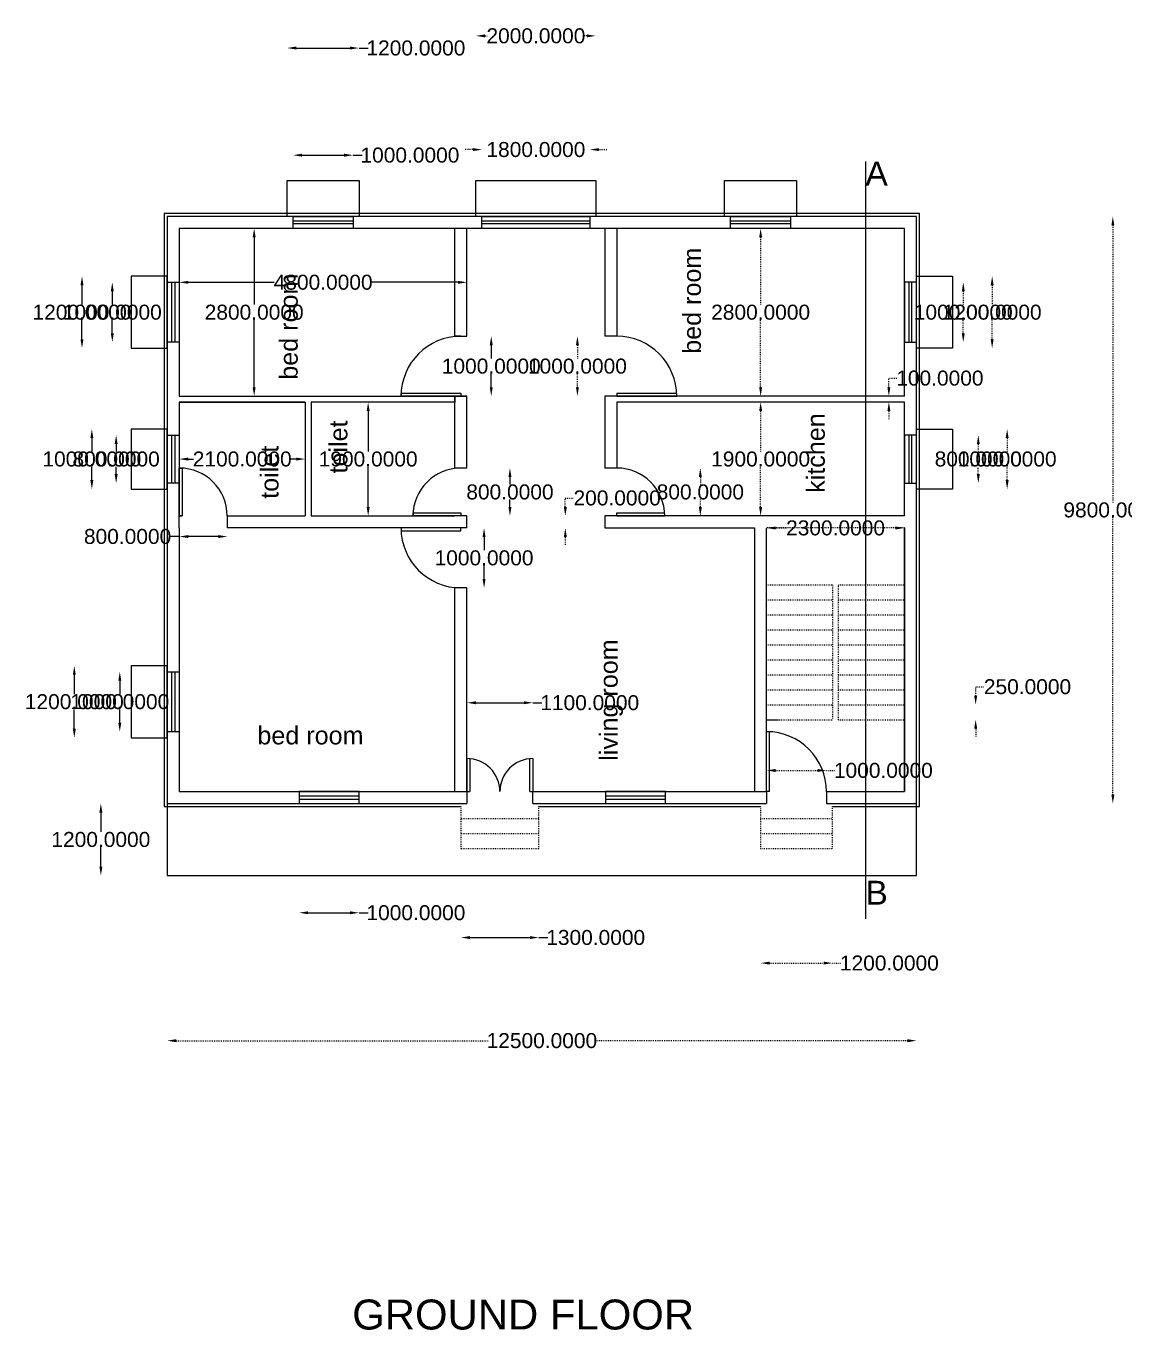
# Model space of a CAD drawing. Header units: inches. Extents: x -18378 to 21009, y -21280 to 15286.
# Drawn here: x -18378 to -43, y -21280 to 481 of the extents above; entities that cross this region are included whole.
import ezdxf

# ---------------------------------------------------------------- set-up
doc = ezdxf.new("R2010")
doc.units = ezdxf.units.IN
doc.header["$MEASUREMENT"] = 0
doc.linetypes.add('ACAD_ISO03W100', pattern=[30, 12, -18])
for name, color, linetype in [('door', 130, 'Continuous'), ('elevation', 50, 'Continuous'), ('steps', 100, 'ACAD_ISO03W100'), ('window', 210, 'Continuous'), ('window shade', 10, 'Continuous')]:
    doc.layers.add(name, color=color, linetype=linetype)
doc.styles.get("Standard").update_dxf_attribs({"font": 'arial.ttf'})
doc.dimstyles.get("Standard").update_dxf_attribs({"dimtxt": 250.0005, "dimasz": 150, "dimexe": 0.18, "dimexo": 0.0625, "dimgap": 0.09, "dimtad": 0, "dimtih": 1, "dimtoh": 1, "dimdec": 4, "dimzin": 0, "dimdsep": 46, "dimtxsty": 'Standard', "dimcen": 200, "dimse1": 1, "dimse2": 1, "dimadec": 0, "dimazin": 0, "dimtfac": 1, "dimtdec": 4, "dimtofl": 0, "dimtmove": 0, "dimatfit": 3, "dimfxl": 1, "dimtolj": 1, "dimtzin": 0, "dimarcsym": 0})

# ---------------------------------------------------------------- blocks, each defined once
blk = doc.blocks.new('*D1')
at = {"layer": 'steps', "color": 0, "lineweight": -2, "transparency": 16777216}
for p, q in [((-15871, -16453), (-10667, -16453)), ((-3671, -16453), (-8876, -16453))]:
    blk.add_line(p, q, dxfattribs=at)
at = {"layer": 'steps', "color": 0, "transparency": 16777216}
for points in [[(-15871, -16428), (-15871, -16478), (-16021, -16453)], [(-3671, -16428), (-3671, -16478), (-3521, -16453)]]:
    blk.add_solid(points, dxfattribs=at)
at = {"layer": 'steps', "color": 0, "transparency": 16777216, "insert": (-9771, -16453), "char_height": 250, "attachment_point": 5}
blk.add_mtext('\\A1;12500.0000', dxfattribs=at)
blk = doc.blocks.new('*D2')
at = {"layer": 'steps', "color": 0, "lineweight": -2, "transparency": 16777216}
for p, q in [((-244, -2846), (-244, -7468)), ((-244, -12346), (-244, -7723))]:
    blk.add_line(p, q, dxfattribs=at)
at = {"layer": 'steps', "color": 0, "transparency": 16777216}
for points in [[(-269, -2846), (-219, -2846), (-244, -2696)], [(-269, -12346), (-219, -12346), (-244, -12496)]]:
    blk.add_solid(points, dxfattribs=at)
at = {"layer": 'steps', "color": 0, "transparency": 16777216, "insert": (-244, -7596), "char_height": 250, "attachment_point": 5}
blk.add_mtext('\\A1;9800.0000', dxfattribs=at)
blk = doc.blocks.new('*D3')
at = {"layer": 'steps', "color": 0, "lineweight": -2, "transparency": 16777216}
for p, q in [((-2489, -6496), (-2489, -6618)), ((-2489, -6996), (-2489, -6873))]:
    blk.add_line(p, q, dxfattribs=at)
at = {"layer": 'steps', "color": 0, "transparency": 16777216}
for points in [[(-2514, -6496), (-2464, -6496), (-2489, -6346)], [(-2514, -6996), (-2464, -6996), (-2489, -7146)]]:
    blk.add_solid(points, dxfattribs=at)
at = {"layer": 'steps', "color": 0, "transparency": 16777216, "insert": (-2489, -6746), "char_height": 250, "attachment_point": 5}
blk.add_mtext('\\A1;800.0000', dxfattribs=at)
blk = doc.blocks.new('*D4')
at = {"layer": 'steps', "color": 0, "lineweight": -2, "transparency": 16777216}
for p, q in [((-2008, -6396), (-2008, -6618)), ((-2008, -7096), (-2008, -6873))]:
    blk.add_line(p, q, dxfattribs=at)
at = {"layer": 'steps', "color": 0, "transparency": 16777216}
for points in [[(-2033, -6396), (-1983, -6396), (-2008, -6246)], [(-2033, -7096), (-1983, -7096), (-2008, -7246)]]:
    blk.add_solid(points, dxfattribs=at)
at = {"layer": 'steps', "color": 0, "transparency": 16777216, "insert": (-2008, -6746), "char_height": 250, "attachment_point": 5}
blk.add_mtext('\\A1;1000.0000', dxfattribs=at)
blk = doc.blocks.new('*D5')
at = {"layer": 'steps', "color": 0, "lineweight": -2, "transparency": 16777216}
for p, q in [((-2740, -3946), (-2740, -4168)), ((-2740, -4646), (-2740, -4423))]:
    blk.add_line(p, q, dxfattribs=at)
at = {"layer": 'steps', "color": 0, "transparency": 16777216}
for points in [[(-2765, -3946), (-2715, -3946), (-2740, -3796)], [(-2765, -4646), (-2715, -4646), (-2740, -4796)]]:
    blk.add_solid(points, dxfattribs=at)
at = {"layer": 'steps', "color": 0, "transparency": 16777216, "insert": (-2740, -4296), "char_height": 250, "attachment_point": 5}
blk.add_mtext('\\A1;1000.0000', dxfattribs=at)
blk = doc.blocks.new('*D6')
at = {"layer": 'steps', "color": 0, "lineweight": -2, "transparency": 16777216}
for p, q in [((-2258, -3846), (-2258, -4168)), ((-2258, -4746), (-2258, -4423))]:
    blk.add_line(p, q, dxfattribs=at)
at = {"layer": 'steps', "color": 0, "transparency": 16777216}
for points in [[(-2283, -3846), (-2233, -3846), (-2258, -3696)], [(-2283, -4746), (-2233, -4746), (-2258, -4896)]]:
    blk.add_solid(points, dxfattribs=at)
at = {"layer": 'steps', "color": 0, "transparency": 16777216, "insert": (-2258, -4296), "char_height": 250, "attachment_point": 5}
blk.add_mtext('\\A1;1200.0000', dxfattribs=at)
blk = doc.blocks.new('*D7')
at = {"layer": 'steps', "color": 0, "lineweight": -2, "transparency": 16777216}
for p, q in [((-5871, -7896), (-5684, -7896)), ((-3871, -7896), (-4059, -7896))]:
    blk.add_line(p, q, dxfattribs=at)
at = {"layer": 'steps', "color": 0, "transparency": 16777216}
for points in [[(-5871, -7871), (-5871, -7921), (-6021, -7896)], [(-3871, -7871), (-3871, -7921), (-3721, -7896)]]:
    blk.add_solid(points, dxfattribs=at)
at = {"layer": 'steps', "color": 0, "transparency": 16777216, "insert": (-4871, -7896), "char_height": 250, "attachment_point": 5}
blk.add_mtext('\\A1;2300.0000', dxfattribs=at)
blk = doc.blocks.new('*D8')
at = {"layer": 'steps', "color": 0, "lineweight": -2, "transparency": 16777216}
for p, q in [((-2533, -10696), (-2533, -10546)), ((-2533, -10546), (-2383, -10546)), ((-2533, -11246), (-2533, -11396))]:
    blk.add_line(p, q, dxfattribs=at)
at = {"layer": 'steps', "color": 0, "transparency": 16777216}
for points in [[(-2558, -10696), (-2508, -10696), (-2533, -10846)], [(-2558, -11246), (-2508, -11246), (-2533, -11096)]]:
    blk.add_solid(points, dxfattribs=at)
at = {"layer": 'steps', "color": 0, "transparency": 16777216, "insert": (-1668, -10546), "char_height": 250, "attachment_point": 5}
blk.add_mtext('\\A1;250.0000', dxfattribs=at)
blk = doc.blocks.new('*D9')
at = {"layer": 'steps', "color": 0, "lineweight": -2, "transparency": 16777216}
for p, q in [((-5871, -11943), (-5171, -11943)), ((-5021, -11943), (-4871, -11943))]:
    blk.add_line(p, q, dxfattribs=at)
at = {"layer": 'steps', "color": 0, "transparency": 16777216}
for points in [[(-5871, -11918), (-5871, -11968), (-6021, -11943)], [(-5171, -11918), (-5171, -11968), (-5021, -11943)]]:
    blk.add_solid(points, dxfattribs=at)
at = {"layer": 'steps', "color": 0, "transparency": 16777216, "insert": (-4073, -11943), "char_height": 250, "attachment_point": 5}
blk.add_mtext('\\A1;1000.0000', dxfattribs=at)
blk = doc.blocks.new('*D10')
at = {"layer": 'steps', "color": 0, "lineweight": -2, "transparency": 16777216}
for p, q in [((-5971, -15158), (-5071, -15158)), ((-4921, -15158), (-4771, -15158))]:
    blk.add_line(p, q, dxfattribs=at)
at = {"layer": 'steps', "color": 0, "transparency": 16777216}
for points in [[(-5971, -15133), (-5971, -15183), (-6121, -15158)], [(-5071, -15133), (-5071, -15183), (-4921, -15158)]]:
    blk.add_solid(points, dxfattribs=at)
at = {"layer": 'steps', "color": 0, "transparency": 16777216, "insert": (-3973, -15158), "char_height": 250, "attachment_point": 5}
blk.add_mtext('\\A1;1200.0000', dxfattribs=at)
blk = doc.blocks.new('*D11')
at = {"layer": 'steps', "color": 0, "lineweight": -2, "transparency": 16777216}
for p, q in [((-3981, -5546), (-3981, -5396)), ((-3981, -5396), (-3831, -5396)), ((-3981, -5946), (-3981, -6096))]:
    blk.add_line(p, q, dxfattribs=at)
at = {"layer": 'steps', "color": 0, "transparency": 16777216}
for points in [[(-4006, -5546), (-3956, -5546), (-3981, -5696)], [(-4006, -5946), (-3956, -5946), (-3981, -5796)]]:
    blk.add_solid(points, dxfattribs=at)
at = {"layer": 'steps', "color": 0, "transparency": 16777216, "insert": (-3130, -5396), "char_height": 250, "attachment_point": 5}
blk.add_mtext('\\A1;100.0000', dxfattribs=at)
blk = doc.blocks.new('*D12')
at = {"layer": 'steps', "color": 0, "lineweight": -2, "transparency": 16777216}
for p, q in [((-6121, -3046), (-6121, -4168)), ((-6121, -5546), (-6121, -4423))]:
    blk.add_line(p, q, dxfattribs=at)
at = {"layer": 'steps', "color": 0, "transparency": 16777216}
for points in [[(-6146, -3046), (-6096, -3046), (-6121, -2896)], [(-6146, -5546), (-6096, -5546), (-6121, -5696)]]:
    blk.add_solid(points, dxfattribs=at)
at = {"layer": 'steps', "color": 0, "transparency": 16777216, "insert": (-6121, -4296), "char_height": 250, "attachment_point": 5}
blk.add_mtext('\\A1;2800.0000', dxfattribs=at)
blk = doc.blocks.new('*D13')
at = {"layer": 'steps', "color": 0, "lineweight": -2, "transparency": 16777216}
for p, q in [((-6121, -5946), (-6121, -6618)), ((-6121, -7546), (-6121, -6873))]:
    blk.add_line(p, q, dxfattribs=at)
at = {"layer": 'steps', "color": 0, "transparency": 16777216}
for points in [[(-6146, -5946), (-6096, -5946), (-6121, -5796)], [(-6146, -7546), (-6096, -7546), (-6121, -7696)]]:
    blk.add_solid(points, dxfattribs=at)
at = {"layer": 'steps', "color": 0, "transparency": 16777216, "insert": (-6121, -6746), "char_height": 250, "attachment_point": 5}
blk.add_mtext('\\A1;1900.0000', dxfattribs=at)
blk = doc.blocks.new('*D14')
at = {"layer": 'steps', "color": 0, "lineweight": -2, "transparency": 16777216}
for p, q in [((-9380, -7546), (-9380, -7396)), ((-9380, -7396), (-9230, -7396)), ((-9380, -8046), (-9380, -8196))]:
    blk.add_line(p, q, dxfattribs=at)
at = {"layer": 'steps', "color": 0, "transparency": 16777216}
for points in [[(-9405, -7546), (-9355, -7546), (-9380, -7696)], [(-9405, -8046), (-9355, -8046), (-9380, -7896)]]:
    blk.add_solid(points, dxfattribs=at)
at = {"layer": 'steps', "color": 0, "transparency": 16777216, "insert": (-8515, -7396), "char_height": 250, "attachment_point": 5}
blk.add_mtext('\\A1;200.0000', dxfattribs=at)
blk = doc.blocks.new('*D15')
at = {"layer": 'steps', "color": 0, "lineweight": -2, "transparency": 16777216}
for p, q in [((-7127, -7046), (-7127, -7168)), ((-7127, -7546), (-7127, -7423))]:
    blk.add_line(p, q, dxfattribs=at)
at = {"layer": 'steps', "color": 0, "transparency": 16777216}
for points in [[(-7152, -7046), (-7102, -7046), (-7127, -6896)], [(-7152, -7546), (-7102, -7546), (-7127, -7696)]]:
    blk.add_solid(points, dxfattribs=at)
at = {"layer": 'steps', "color": 0, "transparency": 16777216, "insert": (-7127, -7296), "char_height": 250, "attachment_point": 5}
blk.add_mtext('\\A1;800.0000', dxfattribs=at)
blk = doc.blocks.new('*D16')
at = {"layer": 'steps', "color": 0, "lineweight": -2, "transparency": 16777216}
for p, q in [((-9178, -4846), (-9178, -5068)), ((-9178, -5546), (-9178, -5323))]:
    blk.add_line(p, q, dxfattribs=at)
at = {"layer": 'steps', "color": 0, "transparency": 16777216}
for points in [[(-9203, -4846), (-9153, -4846), (-9178, -4696)], [(-9203, -5546), (-9153, -5546), (-9178, -5696)]]:
    blk.add_solid(points, dxfattribs=at)
at = {"layer": 'steps', "color": 0, "transparency": 16777216, "insert": (-9178, -5196), "char_height": 250, "attachment_point": 5}
blk.add_mtext('\\A1;1000.0000', dxfattribs=at)
blk = doc.blocks.new('*D17')
at = {"layer": 'steps', "color": 0, "lineweight": -2, "transparency": 16777216}
for p, q in [((-10921, -1581), (-11071, -1581)), ((-8821, -1581), (-8671, -1581))]:
    blk.add_line(p, q, dxfattribs=at)
at = {"layer": 'steps', "color": 0, "transparency": 16777216}
for points in [[(-10921, -1556), (-10921, -1606), (-10771, -1581)], [(-8821, -1556), (-8821, -1606), (-8971, -1581)]]:
    blk.add_solid(points, dxfattribs=at)
at = {"layer": 'steps', "color": 0, "transparency": 16777216, "insert": (-9871, -1581), "char_height": 250, "attachment_point": 5}
blk.add_mtext('\\A1;1800.0000', dxfattribs=at)
blk = doc.blocks.new('*D18')
at = {"layer": 'steps', "color": 0, "lineweight": -2, "transparency": 16777216}
for p, q in [((-10721, 317), (-10684, 317)), ((-9021, 317), (-9059, 317))]:
    blk.add_line(p, q, dxfattribs=at)
at = {"layer": 'steps', "color": 0, "transparency": 16777216}
for points in [[(-10721, 342), (-10721, 292), (-10871, 317)], [(-9021, 342), (-9021, 292), (-8871, 317)]]:
    blk.add_solid(points, dxfattribs=at)
at = {"layer": 'steps', "color": 0, "transparency": 16777216, "insert": (-9871, 317), "char_height": 250, "attachment_point": 5}
blk.add_mtext('\\A1;2000.0000', dxfattribs=at)
blk = doc.blocks.new('*D19')
at = {"layer": 'door', "color": 0, "lineweight": -2, "transparency": 16777216}
for p, q in [((-10616, -4846), (-10616, -5068)), ((-10616, -5546), (-10616, -5323))]:
    blk.add_line(p, q, dxfattribs=at)
at = {"layer": 'door', "color": 0, "transparency": 16777216}
for points in [[(-10641, -4846), (-10591, -4846), (-10616, -4696)], [(-10641, -5546), (-10591, -5546), (-10616, -5696)]]:
    blk.add_solid(points, dxfattribs=at)
at = {"layer": 'door', "color": 0, "transparency": 16777216, "insert": (-10616, -5196), "char_height": 250, "attachment_point": 5}
blk.add_mtext('\\A1;1000.0000', dxfattribs=at)
blk = doc.blocks.new('*D20')
at = {"layer": 'door', "color": 0, "lineweight": -2, "transparency": 16777216}
for p, q in [((-10304, -7046), (-10304, -7168)), ((-10304, -7546), (-10304, -7423))]:
    blk.add_line(p, q, dxfattribs=at)
at = {"layer": 'door', "color": 0, "transparency": 16777216}
for points in [[(-10329, -7046), (-10279, -7046), (-10304, -6896)], [(-10329, -7546), (-10279, -7546), (-10304, -7696)]]:
    blk.add_solid(points, dxfattribs=at)
at = {"layer": 'door', "color": 0, "transparency": 16777216, "insert": (-10304, -7296), "char_height": 250, "attachment_point": 5}
blk.add_mtext('\\A1;800.0000', dxfattribs=at)
blk = doc.blocks.new('*D21')
at = {"layer": 'door', "color": 0, "lineweight": -2, "transparency": 16777216}
for p, q in [((-10736, -8046), (-10736, -8268)), ((-10736, -8746), (-10736, -8523))]:
    blk.add_line(p, q, dxfattribs=at)
at = {"layer": 'door', "color": 0, "transparency": 16777216}
for points in [[(-10761, -8046), (-10711, -8046), (-10736, -7896)], [(-10761, -8746), (-10711, -8746), (-10736, -8896)]]:
    blk.add_solid(points, dxfattribs=at)
at = {"layer": 'door', "color": 0, "transparency": 16777216, "insert": (-10736, -8396), "char_height": 250, "attachment_point": 5}
blk.add_mtext('\\A1;1000.0000', dxfattribs=at)
blk = doc.blocks.new('*D22')
at = {"layer": 'door', "color": 0, "lineweight": -2, "transparency": 16777216}
for p, q in [((-14572, -3046), (-14572, -4168)), ((-14572, -5546), (-14572, -4423))]:
    blk.add_line(p, q, dxfattribs=at)
at = {"layer": 'door', "color": 0, "transparency": 16777216}
for points in [[(-14597, -3046), (-14547, -3046), (-14572, -2896)], [(-14597, -5546), (-14547, -5546), (-14572, -5696)]]:
    blk.add_solid(points, dxfattribs=at)
at = {"layer": 'door', "color": 0, "transparency": 16777216, "insert": (-14572, -4296), "char_height": 250, "attachment_point": 5}
blk.add_mtext('\\A1;2800.0000', dxfattribs=at)
blk = doc.blocks.new('*D23')
at = {"layer": 'door', "color": 0, "lineweight": -2, "transparency": 16777216}
for p, q in [((-15671, -3796), (-14236, -3796)), ((-11171, -3796), (-12606, -3796))]:
    blk.add_line(p, q, dxfattribs=at)
at = {"layer": 'door', "color": 0, "transparency": 16777216}
for points in [[(-15671, -3771), (-15671, -3821), (-15821, -3796)], [(-11171, -3771), (-11171, -3821), (-11021, -3796)]]:
    blk.add_solid(points, dxfattribs=at)
at = {"layer": 'door', "color": 0, "transparency": 16777216, "insert": (-13421, -3796), "char_height": 250, "attachment_point": 5}
blk.add_mtext('\\A1;4800.0000', dxfattribs=at)
blk = doc.blocks.new('*D24')
at = {"layer": 'door', "color": 0, "lineweight": -2, "transparency": 16777216}
for p, q in [((-13771, -1674), (-13071, -1674)), ((-12921, -1674), (-12771, -1674))]:
    blk.add_line(p, q, dxfattribs=at)
at = {"layer": 'door', "color": 0, "transparency": 16777216}
for points in [[(-13771, -1649), (-13771, -1699), (-13921, -1674)], [(-13071, -1649), (-13071, -1699), (-12921, -1674)]]:
    blk.add_solid(points, dxfattribs=at)
at = {"layer": 'door', "color": 0, "transparency": 16777216, "insert": (-11973, -1674), "char_height": 250, "attachment_point": 5}
blk.add_mtext('\\A1;1000.0000', dxfattribs=at)
blk = doc.blocks.new('*D25')
at = {"layer": 'door', "color": 0, "lineweight": -2, "transparency": 16777216}
for p, q in [((-13871, 114), (-12971, 114)), ((-12821, 114), (-12671, 114))]:
    blk.add_line(p, q, dxfattribs=at)
at = {"layer": 'door', "color": 0, "transparency": 16777216}
for points in [[(-13871, 139), (-13871, 89), (-14021, 114)], [(-12971, 139), (-12971, 89), (-12821, 114)]]:
    blk.add_solid(points, dxfattribs=at)
at = {"layer": 'door', "color": 0, "transparency": 16777216, "insert": (-11873, 114), "char_height": 250, "attachment_point": 5}
blk.add_mtext('\\A1;1200.0000', dxfattribs=at)
blk = doc.blocks.new('*D26')
at = {"layer": 'door', "color": 0, "lineweight": -2, "transparency": 16777216}
for p, q in [((-16939, -3946), (-16939, -4168)), ((-16939, -4646), (-16939, -4423))]:
    blk.add_line(p, q, dxfattribs=at)
at = {"layer": 'door', "color": 0, "transparency": 16777216}
for points in [[(-16964, -3946), (-16914, -3946), (-16939, -3796)], [(-16964, -4646), (-16914, -4646), (-16939, -4796)]]:
    blk.add_solid(points, dxfattribs=at)
at = {"layer": 'door', "color": 0, "transparency": 16777216, "insert": (-16939, -4296), "char_height": 250, "attachment_point": 5}
blk.add_mtext('\\A1;1000.0000', dxfattribs=at)
blk = doc.blocks.new('*D27')
at = {"layer": 'door', "color": 0, "lineweight": -2, "transparency": 16777216}
for p, q in [((-17445, -3846), (-17445, -4168)), ((-17445, -4746), (-17445, -4423))]:
    blk.add_line(p, q, dxfattribs=at)
at = {"layer": 'door', "color": 0, "transparency": 16777216}
for points in [[(-17470, -3846), (-17420, -3846), (-17445, -3696)], [(-17470, -4746), (-17420, -4746), (-17445, -4896)]]:
    blk.add_solid(points, dxfattribs=at)
at = {"layer": 'door', "color": 0, "transparency": 16777216, "insert": (-17445, -4296), "char_height": 250, "attachment_point": 5}
blk.add_mtext('\\A1;1200.0000', dxfattribs=at)
blk = doc.blocks.new('*D28')
at = {"layer": 'door', "color": 0, "lineweight": -2, "transparency": 16777216}
for p, q in [((-16875, -6496), (-16875, -6618)), ((-16875, -6996), (-16875, -6873))]:
    blk.add_line(p, q, dxfattribs=at)
at = {"layer": 'door', "color": 0, "transparency": 16777216}
for points in [[(-16900, -6496), (-16850, -6496), (-16875, -6346)], [(-16900, -6996), (-16850, -6996), (-16875, -7146)]]:
    blk.add_solid(points, dxfattribs=at)
at = {"layer": 'door', "color": 0, "transparency": 16777216, "insert": (-16875, -6746), "char_height": 250, "attachment_point": 5}
blk.add_mtext('\\A1;800.0000', dxfattribs=at)
blk = doc.blocks.new('*D29')
at = {"layer": 'door', "color": 0, "lineweight": -2, "transparency": 16777216}
for p, q in [((-17280, -6396), (-17280, -6618)), ((-17280, -7096), (-17280, -6873))]:
    blk.add_line(p, q, dxfattribs=at)
at = {"layer": 'door', "color": 0, "transparency": 16777216}
for points in [[(-17305, -6396), (-17255, -6396), (-17280, -6246)], [(-17305, -7096), (-17255, -7096), (-17280, -7246)]]:
    blk.add_solid(points, dxfattribs=at)
at = {"layer": 'door', "color": 0, "transparency": 16777216, "insert": (-17280, -6746), "char_height": 250, "attachment_point": 5}
blk.add_mtext('\\A1;1000.0000', dxfattribs=at)
blk = doc.blocks.new('*D30')
at = {"layer": 'elevation', "color": 0, "lineweight": -2, "transparency": 16777216}
for p, q in [((-15671, -6746), (-15584, -6746)), ((-13871, -6746), (-13959, -6746))]:
    blk.add_line(p, q, dxfattribs=at)
at = {"layer": 'elevation', "color": 0, "transparency": 16777216}
for points in [[(-15671, -6721), (-15671, -6771), (-15821, -6746)], [(-13871, -6721), (-13871, -6771), (-13721, -6746)]]:
    blk.add_solid(points, dxfattribs=at)
at = {"layer": 'elevation', "color": 0, "transparency": 16777216, "insert": (-14771, -6746), "char_height": 250, "attachment_point": 5}
blk.add_mtext('\\A1;2100.0000', dxfattribs=at)
blk = doc.blocks.new('*D31')
at = {"layer": 'door', "color": 0, "lineweight": -2, "transparency": 16777216}
for p, q in [((-15821, -8039), (-15971, -8039)), ((-15171, -8039), (-15671, -8039))]:
    blk.add_line(p, q, dxfattribs=at)
at = {"layer": 'door', "color": 0, "transparency": 16777216}
for points in [[(-15671, -8014), (-15671, -8064), (-15821, -8039)], [(-15171, -8014), (-15171, -8064), (-15021, -8039)]]:
    blk.add_solid(points, dxfattribs=at)
at = {"layer": 'door', "color": 0, "transparency": 16777216, "insert": (-16684, -8039), "char_height": 250, "attachment_point": 5}
blk.add_mtext('\\A1;800.0000', dxfattribs=at)
blk = doc.blocks.new('*D32')
at = {"layer": 'door', "color": 0, "lineweight": -2, "transparency": 16777216}
for p, q in [((-12670, -5946), (-12670, -6618)), ((-12670, -7546), (-12670, -6873))]:
    blk.add_line(p, q, dxfattribs=at)
at = {"layer": 'door', "color": 0, "transparency": 16777216}
for points in [[(-12695, -5946), (-12645, -5946), (-12670, -5796)], [(-12695, -7546), (-12645, -7546), (-12670, -7696)]]:
    blk.add_solid(points, dxfattribs=at)
at = {"layer": 'door', "color": 0, "transparency": 16777216, "insert": (-12670, -6746), "char_height": 250, "attachment_point": 5}
blk.add_mtext('\\A1;1900.0000', dxfattribs=at)
blk = doc.blocks.new('*D33')
at = {"layer": 'door', "color": 0, "lineweight": -2, "transparency": 16777216}
for p, q in [((-16814, -10446), (-16814, -10668)), ((-16814, -11146), (-16814, -10923))]:
    blk.add_line(p, q, dxfattribs=at)
at = {"layer": 'door', "color": 0, "transparency": 16777216}
for points in [[(-16839, -10446), (-16789, -10446), (-16814, -10296)], [(-16839, -11146), (-16789, -11146), (-16814, -11296)]]:
    blk.add_solid(points, dxfattribs=at)
at = {"layer": 'door', "color": 0, "transparency": 16777216, "insert": (-16814, -10796), "char_height": 250, "attachment_point": 5}
blk.add_mtext('\\A1;1000.0000', dxfattribs=at)
blk = doc.blocks.new('*D34')
at = {"layer": 'door', "color": 0, "lineweight": -2, "transparency": 16777216}
for p, q in [((-17573, -10346), (-17573, -10668)), ((-17573, -11246), (-17573, -10923))]:
    blk.add_line(p, q, dxfattribs=at)
at = {"layer": 'door', "color": 0, "transparency": 16777216}
for points in [[(-17598, -10346), (-17548, -10346), (-17573, -10196)], [(-17598, -11246), (-17548, -11246), (-17573, -11396)]]:
    blk.add_solid(points, dxfattribs=at)
at = {"layer": 'door', "color": 0, "transparency": 16777216, "insert": (-17573, -10796), "char_height": 250, "attachment_point": 5}
blk.add_mtext('\\A1;1200.0000', dxfattribs=at)
blk = doc.blocks.new('*D35')
at = {"layer": 'window shade', "color": 0, "lineweight": -2, "transparency": 16777216}
for p, q in [((-17130, -12646), (-17130, -12968)), ((-17130, -13546), (-17130, -13223))]:
    blk.add_line(p, q, dxfattribs=at)
at = {"layer": 'window shade', "color": 0, "transparency": 16777216}
for points in [[(-17155, -12646), (-17105, -12646), (-17130, -12496)], [(-17155, -13546), (-17105, -13546), (-17130, -13696)]]:
    blk.add_solid(points, dxfattribs=at)
at = {"layer": 'window shade', "color": 0, "transparency": 16777216, "insert": (-17130, -13096), "char_height": 250, "attachment_point": 5}
blk.add_mtext('\\A1;1200.0000', dxfattribs=at)
blk = doc.blocks.new('*D36')
at = {"layer": 'window shade', "color": 0, "lineweight": -2, "transparency": 16777216}
for p, q in [((-13671, -14318), (-12971, -14318)), ((-12821, -14318), (-12671, -14318))]:
    blk.add_line(p, q, dxfattribs=at)
at = {"layer": 'window shade', "color": 0, "transparency": 16777216}
for points in [[(-13671, -14293), (-13671, -14343), (-13821, -14318)], [(-12971, -14293), (-12971, -14343), (-12821, -14318)]]:
    blk.add_solid(points, dxfattribs=at)
at = {"layer": 'window shade', "color": 0, "transparency": 16777216, "insert": (-11873, -14318), "char_height": 250, "attachment_point": 5}
blk.add_mtext('\\A1;1000.0000', dxfattribs=at)
blk = doc.blocks.new('*D37')
at = {"layer": 'window shade', "color": 0, "lineweight": -2, "transparency": 16777216}
for p, q in [((-10971, -14732), (-9971, -14732)), ((-9821, -14732), (-9671, -14732))]:
    blk.add_line(p, q, dxfattribs=at)
at = {"layer": 'window shade', "color": 0, "transparency": 16777216}
for points in [[(-10971, -14707), (-10971, -14757), (-11121, -14732)], [(-9971, -14707), (-9971, -14757), (-9821, -14732)]]:
    blk.add_solid(points, dxfattribs=at)
at = {"layer": 'window shade', "color": 0, "transparency": 16777216, "insert": (-8873, -14732), "char_height": 250, "attachment_point": 5}
blk.add_mtext('\\A1;1300.0000', dxfattribs=at)
blk = doc.blocks.new('*D38')
at = {"layer": 'window shade', "color": 0, "lineweight": -2, "transparency": 16777216}
for p, q in [((-10871, -10813), (-10071, -10813)), ((-9921, -10813), (-9771, -10813))]:
    blk.add_line(p, q, dxfattribs=at)
at = {"layer": 'window shade', "color": 0, "transparency": 16777216}
for points in [[(-10871, -10788), (-10871, -10838), (-11021, -10813)], [(-10071, -10788), (-10071, -10838), (-9921, -10813)]]:
    blk.add_solid(points, dxfattribs=at)
at = {"layer": 'window shade', "color": 0, "transparency": 16777216, "insert": (-8973, -10813), "char_height": 250, "attachment_point": 5}
blk.add_mtext('\\A1;1100.0000', dxfattribs=at)

msp = doc.modelspace()

# ---------------------------------------------------------------- linework, layer by layer
at = {"layer": 'door'}
for p, q in [((-11121.45307, -4695.76002), (-11221.45307, -4695.76002)), ((-11221.45307, -4695.76002), (-11021.45307, -4695.76002)), ((-8521.45307, -4695.76002), (-8721.45307, -4695.76002)), ((-12121.45307, -5695.76002), (-12121.45307, -5645.76002)), ((-12121.45307, -5645.76002), (-11121.45307, -5645.76002)), ((-11121.45307, -5645.76002), (-11121.45307, -5695.76002)), ((-8521.45307, -5645.76002), (-7521.45307, -5645.76002)), ((-11121.45307, -5695.76002), (-12121.45307, -5695.76002)), ((-11221.45307, -5695.76002), (-11021.45307, -5695.76002)), ((-11021.45307, -5695.76002), (-11121.45307, -5695.76002)), ((-8521.45307, -5695.76002), (-7521.45307, -5695.76002)), ((-15821.45307, -7695.76002), (-15821.45307, -6895.76002)), ((-15821.45307, -6895.76002), (-15771.45307, -6895.76002)), ((-15771.45307, -6895.76002), (-15771.45307, -7695.76002)), ((-11021.45307, -6895.76002), (-11221.45307, -6895.76002)), ((-8521.45307, -6895.76002), (-8721.45307, -6895.76002)), ((-15771.45307, -7695.76002), (-15821.45307, -7695.76002)), ((-15021.45307, -7695.76002), (-15021.45307, -7895.76002)), ((-11921.45307, -7695.76002), (-11921.45307, -7645.76002)), ((-11921.45307, -7645.76002), (-11121.45307, -7645.76002)), ((-11121.45307, -7695.76002), (-11921.45307, -7695.76002)), ((-11121.45307, -7645.76002), (-11121.45307, -7695.76002)), ((-11021.45307, -7695.76002), (-11121.45307, -7695.76002)), ((-8521.45307, -7645.76002), (-7721.45307, -7645.76002)), ((-8521.45307, -7695.76002), (-8521.45307, -7645.76002)), ((-8521.45307, -7695.76002), (-7721.45307, -7695.76002)), ((-11121.45307, -7895.76002), (-12121.45307, -7895.76002)), ((-12121.45307, -7895.76002), (-12121.45307, -7945.76002)), ((-12121.45307, -7945.76002), (-11121.45307, -7945.76002)), ((-11021.45307, -7895.76002), (-11121.45307, -7895.76002)), ((-11121.45307, -7945.76002), (-11121.45307, -7895.76002)), ((-11021.45307, -8895.76002), (-11221.45307, -8895.76002)), ((-6021.45307, -11095.76002), (-5821.45307, -11095.76002)), ((-6021.45307, -12295.76002), (-6021.45307, -11295.76002)), ((-5971.45307, -12295.76002), (-5971.45307, -11295.76002)), ((-6021.45307, -12295.76002), (-6021.45307, -11495.76002)), ((-11021.45307, -11745.76002), (-11021.45307, -12295.76002)), ((-10971.45307, -11748.03746), (-10971.45307, -12295.76002)), ((-9971.45307, -12295.76002), (-9971.45307, -11748.03746)), ((-9921.45307, -11745.76002), (-9921.45307, -12295.76002)), ((-6021.45307, -12295.76002), (-6021.45307, -12495.76002)), ((-5971.45307, -12295.76002), (-6021.45307, -12295.76002)), ((-5021.45307, -12295.76002), (-5021.45307, -12495.76002))]:
    msp.add_line(p, q, dxfattribs=at)
for centre, radius, start, end in [((-11121.45307, -5695.76002), 1000, 90, 180), ((-8521.45307, -5695.76002), 1000, 0, 90), ((-15821.45307, -7695.76002), 800, 0, 90), ((-11121.45307, -7695.76002), 800, 90, 180), ((-8521.45307, -7695.76002), 800, 0, 90), ((-11121.45307, -7895.76002), 1000, 180, 270), ((-6021.45307, -12295.76002), 1000, 0, 90), ((-11021.45307, -12295.76002), 550, 0, 90), ((-9921.45307, -12295.76002), 550, 90, 180)]:
    msp.add_arc(centre, radius, start, end, dxfattribs=at)
at = {"layer": 'elevation', "color": 7, "true_color": 0xffffff}
msp.add_line((-4372.12308, -1780.64558), (-4372.12308, -14420.1593), dxfattribs=at)
at = {"layer": 'elevation'}
for p, q in [((-3471.45307, -2645.76002), (-16071.45307, -2645.76002)), ((-16071.45307, -2645.76002), (-16071.45307, -12545.76002)), ((-16021.45307, -2695.76002), (-16021.45307, -12495.76002)), ((-3521.45307, -2695.76002), (-16021.45307, -2695.76002)), ((-3521.45307, -12495.76002), (-3521.45307, -2695.76002)), ((-3471.45307, -12545.76002), (-3471.45307, -2645.76002)), ((-15821.45307, -2895.76002), (-15821.45307, -5695.76002)), ((-3721.45307, -2895.76002), (-15821.45307, -2895.76002)), ((-15821.45307, -2895.76002), (-15821.45307, -5695.76002)), ((-15821.45307, -2895.76002), (-15821.45307, -5695.76002)), ((-15821.45307, -2895.76002), (-15821.45307, -5695.76002)), ((-11221.45307, -4695.76002), (-11221.45307, -2895.76002)), ((-11221.45307, -4695.76002), (-11221.45307, -2895.76002)), ((-11021.45307, -4695.76002), (-11021.45307, -2895.76002)), ((-8721.45307, -2895.76002), (-8721.45307, -4695.76002)), ((-3721.45307, -2895.76002), (-8521.45307, -2895.76002)), ((-8521.45307, -2895.76002), (-8521.45307, -4695.76002)), ((-3721.45307, -5695.76002), (-3721.45307, -2895.76002)), ((-8521.45307, -5645.76002), (-8521.45307, -5695.76002)), ((-15821.45307, -5695.76002), (-11221.45307, -5695.76002)), ((-15821.45307, -5795.76002), (-15821.45307, -5814.76002)), ((-15821.45307, -5795.76002), (-15821.45307, -7695.76002)), ((-15821.45307, -5795.76002), (-13721.45307, -5795.76002)), ((-13721.45307, -5795.76002), (-15821.45307, -5795.76002)), ((-15821.45307, -5814.76002), (-15821.45307, -7714.76002)), ((-13721.45307, -5795.76002), (-13721.45307, -7695.76002)), ((-11221.45307, -5795.76002), (-13621.45307, -5795.76002)), ((-13621.45307, -5795.76002), (-13621.45307, -7695.76002)), ((-11221.45307, -5695.76002), (-11221.45307, -5795.76002)), ((-11221.45307, -6895.76002), (-11221.45307, -5695.76002)), ((-11221.45307, -6895.76002), (-11221.45307, -5795.76002)), ((-11021.45307, -6895.76002), (-11021.45307, -5695.76002)), ((-3721.45307, -5695.76002), (-8721.45307, -5695.76002)), ((-8721.45307, -5695.76002), (-8721.45307, -6895.76002)), ((-3721.45307, -5795.76002), (-8521.45307, -5795.76002)), ((-8521.45307, -5795.76002), (-8521.45307, -6895.76002)), ((-3721.45307, -7695.76002), (-3721.45307, -5795.76002)), ((-3721.45307, -7695.76002), (-3721.45307, -5795.76002)), ((-15821.45307, -7695.76002), (-15771.45307, -7695.76002)), ((-15821.45307, -7895.76002), (-15821.45307, -7695.76002)), ((-15021.45307, -7695.76002), (-13721.45307, -7695.76002)), ((-13621.45307, -7695.76002), (-11221.45307, -7695.76002)), ((-11021.45307, -7895.76002), (-11021.45307, -7695.76002)), ((-3721.45307, -7695.76002), (-8721.45307, -7695.76002)), ((-8721.45307, -7695.76002), (-8721.45307, -7895.76002)), ((-15821.45307, -7895.76002), (-15821.45307, -12295.76002)), ((-15821.45307, -7914.76002), (-15821.45307, -12295.76002)), ((-11221.45307, -7895.76002), (-15021.45307, -7895.76002)), ((-8721.45307, -7895.76002), (-6221.45307, -7895.76002)), ((-6221.45307, -7895.76002), (-6221.45307, -12295.76002)), ((-6021.45307, -11295.76002), (-6021.45307, -7895.76002)), ((-3721.45307, -12295.76002), (-3721.45307, -7895.76002)), ((-3721.45307, -7895.76002), (-3721.45307, -12295.76002)), ((-11221.45307, -12295.76002), (-11221.45307, -8895.76002)), ((-11221.45307, -12295.76002), (-11221.45307, -8895.76002)), ((-11021.45307, -12295.76002), (-11021.45307, -8895.76002)), ((-15821.45307, -12295.76002), (-10971.45307, -12295.76002)), ((-15821.45307, -12295.76002), (-11021.45307, -12295.76002)), ((-11021.45307, -12295.76002), (-11021.45307, -12495.76002)), ((-9971.45307, -12295.76002), (-6021.45307, -12295.76002)), ((-9921.45307, -12495.76002), (-9921.45307, -12295.76002)), ((-5021.45307, -12295.76002), (-3721.45307, -12295.76002)), ((-16071.45307, -12545.76002), (-11121.45307, -12545.76002)), ((-16021.45307, -12495.76002), (-11021.45307, -12495.76002)), ((-9921.45307, -12495.76002), (-6021.45307, -12495.76002)), ((-9821.45307, -12545.76002), (-6121.45307, -12545.76002)), ((-5021.45307, -12495.76002), (-3521.45307, -12495.76002)), ((-4921.45307, -12545.76002), (-3471.45307, -12545.76002))]:
    msp.add_line(p, q, dxfattribs=at)
at = {"layer": 'steps'}
for p, q in [((-3721.45307, -7895.76002), (-6021.45307, -7895.76002)), ((-3721.45307, -12295.76002), (-3721.45307, -7895.76002)), ((-6021.45307, -8845.76002), (-4921.45307, -8845.76002)), ((-6021.45307, -8845.76002), (-4921.45307, -8845.76002)), ((-4921.45307, -8845.76002), (-4921.45307, -11095.76002)), ((-4821.45307, -11095.76002), (-4821.45307, -8845.76002)), ((-4821.45307, -8845.76002), (-3721.45307, -8845.76002)), ((-6021.45307, -9095.76002), (-4921.45307, -9095.76002)), ((-4821.45307, -9095.76002), (-3721.45307, -9095.76002)), ((-6021.45307, -9345.76002), (-4921.45307, -9345.76002)), ((-4821.45307, -9345.76002), (-3721.45307, -9345.76002)), ((-6021.45307, -9595.76002), (-4921.45307, -9595.76002)), ((-4821.45307, -9595.76002), (-3721.45307, -9595.76002)), ((-6021.45307, -9845.76002), (-4921.45307, -9845.76002)), ((-4821.45307, -9845.76002), (-3721.45307, -9845.76002)), ((-6021.45307, -10095.76002), (-4921.45307, -10095.76002)), ((-4821.45307, -10095.76002), (-3721.45307, -10095.76002)), ((-6021.45307, -10345.76002), (-4921.45307, -10345.76002)), ((-4821.45307, -10345.76002), (-3721.45307, -10345.76002)), ((-6021.45307, -10595.76002), (-4921.45307, -10595.76002)), ((-4821.45307, -10595.76002), (-3721.45307, -10595.76002)), ((-6021.45307, -10845.76002), (-4921.45307, -10845.76002)), ((-4821.45307, -10845.76002), (-3721.45307, -10845.76002)), ((-6021.45307, -11095.76002), (-4921.45307, -11095.76002)), ((-4821.45307, -11095.76002), (-3721.45307, -11095.76002)), ((-11121.45307, -12545.76002), (-11121.45307, -13245.76002)), ((-9821.45307, -13245.76002), (-9821.45307, -12545.76002)), ((-6121.45307, -12545.76002), (-6121.45307, -13245.76002)), ((-4921.45307, -13245.76002), (-4921.45307, -12545.76002)), ((-11121.45307, -12745.76002), (-9821.45307, -12745.76002)), ((-6121.45307, -12745.76002), (-4921.45307, -12745.76002)), ((-11121.45307, -12995.76002), (-9821.45307, -12995.76002)), ((-6121.45307, -12995.76002), (-4921.45307, -12995.76002)), ((-11121.45307, -13245.76002), (-9821.45307, -13245.76002)), ((-6121.45307, -13245.76002), (-4921.45307, -13245.76002))]:
    msp.add_line(p, q, dxfattribs=at)
at = {"layer": 'window'}
for p, q in [((-13921.45307, -2895.76002), (-13921.45307, -2695.76002)), ((-13921.45307, -2695.76002), (-12921.45307, -2695.76002)), ((-13921.45307, -2770.76002), (-12921.45307, -2770.76002)), ((-12921.45307, -2820.76002), (-13921.45307, -2820.76002)), ((-12921.45307, -2695.76002), (-12921.45307, -2895.76002)), ((-10771.45307, -2895.76002), (-10771.45307, -2695.76002)), ((-10771.45307, -2695.76002), (-8971.45307, -2695.76002)), ((-10771.45307, -2770.76002), (-8971.45307, -2770.76002)), ((-8971.45307, -2820.76002), (-10771.45307, -2820.76002)), ((-8971.45307, -2695.76002), (-8971.45307, -2895.76002)), ((-6621.45307, -2895.76002), (-6621.45307, -2695.76002)), ((-6621.45307, -2695.76002), (-5621.45307, -2695.76002)), ((-6621.45307, -2770.76002), (-5621.45307, -2770.76002)), ((-5621.45307, -2820.76002), (-6621.45307, -2820.76002)), ((-5621.45307, -2695.76002), (-5621.45307, -2895.76002)), ((-12921.45307, -2895.76002), (-13921.45307, -2895.76002)), ((-8971.45307, -2895.76002), (-10771.45307, -2895.76002)), ((-5621.45307, -2895.76002), (-6621.45307, -2895.76002)), ((-16021.45307, -4795.76002), (-16021.45307, -3795.76002)), ((-16021.45307, -3795.76002), (-15821.45307, -3795.76002)), ((-15946.45307, -4795.76002), (-15946.45307, -3795.76002)), ((-15896.45307, -3795.76002), (-15896.45307, -4795.76002)), ((-15821.45307, -3795.76002), (-15821.45307, -4795.76002)), ((-3521.45307, -3795.76002), (-3721.45307, -3795.76002)), ((-3721.45307, -3795.76002), (-3721.45307, -4795.76002)), ((-3646.45307, -3795.76002), (-3646.45307, -4795.76002)), ((-3596.45307, -4795.76002), (-3596.45307, -3795.76002)), ((-3521.45307, -4795.76002), (-3521.45307, -3795.76002)), ((-15821.45307, -4795.76002), (-16021.45307, -4795.76002)), ((-3721.45307, -4795.76002), (-3521.45307, -4795.76002)), ((-16021.45307, -7145.76002), (-16021.45307, -6345.76002)), ((-16021.45307, -6345.76002), (-15821.45307, -6345.76002)), ((-15946.45307, -7145.76002), (-15946.45307, -6345.76002)), ((-15896.45307, -6345.76002), (-15896.45307, -7145.76002)), ((-15821.45307, -6345.76002), (-15821.45307, -7145.76002)), ((-3521.45307, -6345.76002), (-3721.45307, -6345.76002)), ((-3721.45307, -6345.76002), (-3721.45307, -7145.76002)), ((-3646.45307, -6345.76002), (-3646.45307, -7145.76002)), ((-3596.45307, -7145.76002), (-3596.45307, -6345.76002)), ((-3521.45307, -7145.76002), (-3521.45307, -6345.76002)), ((-15821.45307, -7145.76002), (-16021.45307, -7145.76002)), ((-3721.45307, -7145.76002), (-3521.45307, -7145.76002)), ((-16021.45307, -11295.76002), (-16021.45307, -10295.76002)), ((-16021.45307, -10295.76002), (-15821.45307, -10295.76002)), ((-15946.45307, -11295.76002), (-15946.45307, -10295.76002)), ((-15896.45307, -10295.76002), (-15896.45307, -11295.76002)), ((-15821.45307, -10295.76002), (-15821.45307, -11295.76002)), ((-15821.45307, -11295.76002), (-16021.45307, -11295.76002)), ((-13821.45307, -12295.76002), (-13821.45307, -12495.76002)), ((-12821.45307, -12295.76002), (-13821.45307, -12295.76002)), ((-12821.45307, -12370.76002), (-13821.45307, -12370.76002)), ((-12821.45307, -12495.76002), (-12821.45307, -12295.76002)), ((-8708.13449, -12295.76002), (-8708.13449, -12495.76002)), ((-7708.13449, -12295.76002), (-8708.13449, -12295.76002)), ((-7708.13449, -12370.76002), (-8708.13449, -12370.76002)), ((-7708.13449, -12495.76002), (-7708.13449, -12295.76002)), ((-13821.45307, -12420.76002), (-12821.45307, -12420.76002)), ((-13821.45307, -12495.76002), (-12821.45307, -12495.76002)), ((-8708.13449, -12420.76002), (-7708.13449, -12420.76002)), ((-8708.13449, -12495.76002), (-7708.13449, -12495.76002))]:
    msp.add_line(p, q, dxfattribs=at)
at = {"layer": 'window shade'}
for p, q in [((-14021.45307, -2695.76002), (-14021.45307, -2095.76002)), ((-14021.45307, -2095.76002), (-12821.45307, -2095.76002)), ((-12821.45307, -2095.76002), (-12821.45307, -2695.76002)), ((-10871.45307, -2695.76002), (-10871.45307, -2095.76002)), ((-10871.45307, -2095.76002), (-8871.45307, -2095.76002)), ((-8871.45307, -2095.76002), (-8871.45307, -2695.76002)), ((-6721.45307, -2695.76002), (-6721.45307, -2095.76002)), ((-6721.45307, -2095.76002), (-5521.45307, -2095.76002)), ((-5521.45307, -2095.76002), (-5521.45307, -2695.76002)), ((-13921.45307, -2695.76002), (-14021.45307, -2695.76002)), ((-12821.45307, -2695.76002), (-12921.45307, -2695.76002)), ((-10771.45307, -2695.76002), (-10871.45307, -2695.76002)), ((-8871.45307, -2695.76002), (-8971.45307, -2695.76002)), ((-6621.45307, -2695.76002), (-6721.45307, -2695.76002)), ((-5521.45307, -2695.76002), (-5621.45307, -2695.76002)), ((-16021.45307, -3695.76002), (-16621.45307, -3695.76002)), ((-16621.45307, -3695.76002), (-16621.45307, -4895.76002)), ((-16021.45307, -3795.76002), (-16021.45307, -3695.76002)), ((-3521.45307, -3795.76002), (-3521.45307, -3695.76002)), ((-3521.45307, -3695.76002), (-2921.45307, -3695.76002)), ((-2921.45307, -3695.76002), (-2921.45307, -4895.76002)), ((-16621.45307, -4895.76002), (-16021.45307, -4895.76002)), ((-16021.45307, -4895.76002), (-16021.45307, -4795.76002)), ((-3521.45307, -4895.76002), (-3521.45307, -4795.76002)), ((-2921.45307, -4895.76002), (-3521.45307, -4895.76002)), ((-16021.45307, -6245.76002), (-16621.45307, -6245.76002)), ((-16621.45307, -6245.76002), (-16621.45307, -7245.76002)), ((-16021.45307, -6345.76002), (-16021.45307, -6245.76002)), ((-3521.45307, -6345.76002), (-3521.45307, -6245.76002)), ((-3521.45307, -6245.76002), (-2921.45307, -6245.76002)), ((-2921.45307, -6245.76002), (-2921.45307, -7245.76002)), ((-16021.45307, -7245.76002), (-16021.45307, -7145.76002)), ((-3521.45307, -7245.76002), (-3521.45307, -7145.76002)), ((-16621.45307, -7245.76002), (-16021.45307, -7245.76002)), ((-2921.45307, -7245.76002), (-3521.45307, -7245.76002)), ((-16021.45307, -10195.76002), (-16621.45307, -10195.76002)), ((-16621.45307, -10195.76002), (-16621.45307, -11395.76002)), ((-16021.45307, -10295.76002), (-16021.45307, -10195.76002)), ((-16021.45307, -11395.76002), (-16021.45307, -11295.76002)), ((-16621.45307, -11395.76002), (-16021.45307, -11395.76002)), ((-16021.45307, -12495.76002), (-16021.45307, -13695.76002)), ((-3521.45307, -13695.76002), (-3521.45307, -12495.76002)), ((-16021.45307, -13695.76002), (-3521.45307, -13695.76002))]:
    msp.add_line(p, q, dxfattribs=at)

# ---------------------------------------------------------------- texts
at = {"layer": 'elevation', "color": 11}
msp.add_text('bed room', height=300, dxfattribs=at).set_placement((-14517.9045, -11507.78905))
at = {"layer": 'elevation', "color": 7, "true_color": 0xffffff, "insert": (-4372.12308, -1780.64558), "char_height": 400, "attachment_point": 1}
msp.add_mtext_dynamic_manual_height_columns('A\\P\\P\\P\\P\\P\\P\\P\\P\\P\\P\\P\\P\\P\\P\\P\\P\\P\\PB', width=4049.6769434, gutter_width=1500, heights=[0], dxfattribs=at)
at = {"layer": 'elevation', "color": 240, "true_color": 0xed1f24, "char_height": 300, "attachment_point": 1, "rotation": 90}
for s, width, heights, insert in [('{\\C11;bed room}', 1827.595712, [0], (-7417.38767, -4988.65324)), ('{\\C11;bed room}', 1962.529332, [0], (-14145.73541, -5421.46395)), ('{\\C11;toilet}', 286.9245977, [0], (-13316.54174, -6986.51901)), ('{\\C11;\\c7500274;toilet}', 1613.0754023, [513.86675], (-14466.54174, -7408.83542)), ('{\\C11;living room}', 2136.4243726, [0], (-8806.81893, -11781.28127))]:
    msp.add_mtext_dynamic_manual_height_columns(s, width=width, gutter_width=1500, heights=heights, dxfattribs=dict(at, insert=insert))
at = {"layer": 'elevation', "color": 11, "insert": (-5350.87603, -7309.69551), "char_height": 300, "attachment_point": 1, "rotation": 90}
msp.add_mtext('kitchen', dxfattribs=at)
at = {"layer": 'elevation', "color": 0, "insert": (-12935.81525, -20773.11674), "char_height": 500, "attachment_point": 1}
msp.add_mtext_dynamic_manual_height_columns('GROUND FLOOR', width=8261.430246, gutter_width=1500, heights=[0], dxfattribs=at)

# ---------------------------------------------------------------- dimensions: what is measured, and where the dimension line sits
at = {"layer": 'door', "color": 0}
for base, p1, p2, angle, picture, middle in [((-12821.45307, 113.64108), (-14021.45307, -2095.76002), (-12821.45307, -2095.76002), 180, '*D25', (-11873.27143, 113.64108)), ((-12921.45307, -1674.17301), (-13921.45307, -2695.76002), (-12921.45307, -2695.76002), 180, '*D24', (-11973.27143, -1674.17301)), ((-14572.36775, -2895.76002), (-15821.45307, -5695.76002), (-15821.45307, -2895.76002), 90, '*D22', (-14572.36775, -4295.76002)), ((-11021.45307, -3795.76002), (-15821.45307, -2895.76002), (-11021.45307, -2895.76002), 180, '*D23', (-13421.45307, -3795.76002)), ((-17445.35378, -3695.76002), (-16621.45307, -4895.76002), (-16621.45307, -3695.76002), 90, '*D27', (-17445.35378, -4295.76002)), ((-16938.68214, -3795.76002), (-15821.45307, -4795.76002), (-15821.45307, -3795.76002), 90, '*D26', (-16938.68214, -4295.76002)), ((-10615.90814, -4695.76002), (-11021.45307, -5695.76002), (-11021.45307, -4695.76002), 90, '*D19', (-10615.90814, -5195.76002)), ((-12670.13634, -5795.76002), (-13621.45307, -7695.76002), (-13621.45307, -5795.76002), 90, '*D32', (-12670.13634, -6745.76002)), ((-17280.29904, -6245.76002), (-16621.45307, -7245.76002), (-16621.45307, -6245.76002), 90, '*D29', (-17280.29904, -6745.76002)), ((-16875.16462, -6345.76002), (-15821.45307, -7145.76002), (-15821.45307, -6345.76002), 90, '*D28', (-16875.16462, -6745.76002)), ((-10304.18709, -6895.76002), (-11021.45307, -7695.76002), (-11021.45307, -6895.76002), 90, '*D20', (-10304.18709, -7295.76002)), ((-15821.45307, -8038.58981), (-15021.45307, -7695.76002), (-15821.45307, -7695.76002), 180, '*D31', (-16684.45377, -8038.58981)), ((-10735.80087, -7895.76002), (-11221.45307, -8895.76002), (-11221.45307, -7895.76002), 90, '*D21', (-10735.80087, -8395.76002)), ((-17573.00851, -10195.76002), (-16621.45307, -11395.76002), (-16621.45307, -10195.76002), 90, '*D34', (-17573.00851, -10795.76002)), ((-16813.61571, -10295.76002), (-15821.45307, -11295.76002), (-15821.45307, -10295.76002), 90, '*D33', (-16813.61571, -10795.76002))]:
    dim = msp.add_linear_dim(base=base, p1=p1, p2=p2, angle=angle, dimstyle='Standard', dxfattribs=at)
    dim.commit()
    dim.dimension.update_dxf_attribs({"geometry": picture, "text_midpoint": middle})
at = {"layer": 'elevation', "color": 0}
dim = msp.add_linear_dim(base=(-13721.45307, -6745.76002), p1=(-15821.45307, -5814.76002), p2=(-13721.45307, -5814.76002), angle=180, dimstyle='Standard', dxfattribs=at)
dim.commit()
dim.dimension.update_dxf_attribs({"geometry": '*D30', "text_midpoint": (-14771.45307, -6745.76002)})
at = {"layer": 'steps', "color": 0}
for base, p1, p2, angle, picture, middle in [((-8871.45307, 316.70517), (-10871.45307, -2095.76002), (-8871.45307, -2095.76002), 180, '*D18', (-9871.45307, 316.70517)), ((-8971.45307, -1581.4544), (-10771.45307, -2695.76002), (-8971.45307, -2695.76002), 180, '*D17', (-9871.45307, -1581.4544)), ((-243.53855, -2695.76002), (-3521.45307, -12495.76002), (-3521.45307, -2695.76002), 90, '*D2', (-243.53855, -7595.76002)), ((-6121.45307, -2895.76002), (-5711.91827, -5695.76002), (-5711.91827, -2895.76002), 90, '*D12', (-6121.45307, -4295.76002)), ((-2257.85923, -3695.76002), (-2921.45307, -4895.76002), (-2921.45307, -3695.76002), 90, '*D6', (-2257.85923, -4295.76002)), ((-2739.59693, -3795.76002), (-3521.45307, -4795.76002), (-3521.45307, -3795.76002), 90, '*D5', (-2739.59693, -4295.76002)), ((-9178.49006, -4695.76002), (-8521.45307, -5695.76002), (-8521.45307, -4695.76002), 90, '*D16', (-9178.49006, -5195.76002)), ((-3980.70115, -5695.76002), (-3721.45307, -5795.76002), (-3721.45307, -5695.76002), 90, '*D11', (-3129.63771, -5395.76002)), ((-6121.45307, -5795.76002), (-6663.15484, -7695.76002), (-6663.15484, -5795.76002), 90, '*D13', (-6121.45307, -6745.76002)), ((-2007.72621, -6245.76002), (-2921.45307, -7245.76002), (-2921.45307, -6245.76002), 90, '*D4', (-2007.72621, -6745.76002)), ((-2489.46391, -6345.76002), (-3521.45307, -7145.76002), (-3521.45307, -6345.76002), 90, '*D3', (-2489.46391, -6745.76002)), ((-7126.97438, -6895.76002), (-8721.45307, -7695.76002), (-8721.45307, -6895.76002), 90, '*D15', (-7126.97438, -7295.76002)), ((-9379.65365, -7695.76002), (-8721.45307, -7895.76002), (-8721.45307, -7695.76002), 90, '*D14', (-8514.69183, -7395.76002)), ((-3721.45307, -7895.76002), (-6021.45307, -7895.76002), (-3721.45307, -7895.76002), 180, '*D7', (-4871.45307, -7895.76002)), ((-2533.06364, -10845.76002), (-3721.45307, -11095.76002), (-3721.45307, -10845.76002), 90, '*D8', (-1668.10181, -10545.76002)), ((-5021.45307, -11943.09406), (-6021.45307, -12495.76002), (-5021.45307, -12495.76002), 180, '*D9', (-4073.27143, -11943.09406)), ((-3521.45307, -16453.103), (-16021.45307, -12495.76002), (-3521.45307, -12495.76002), 180, '*D1', (-9771.45307, -16453.103)), ((-4921.45307, -15157.85499), (-6121.45307, -13245.76002), (-4921.45307, -13245.76002), 180, '*D10', (-3973.27143, -15157.85499))]:
    dim = msp.add_linear_dim(base=base, p1=p1, p2=p2, angle=angle, dimstyle='Standard', dxfattribs=at)
    dim.commit()
    dim.dimension.update_dxf_attribs({"geometry": picture, "text_midpoint": middle})
at = {"layer": 'window shade', "color": 0}
for base, p1, p2, angle, picture, middle in [((-9921.45307, -10813.16705), (-11021.45307, -12295.76002), (-9921.45307, -12295.76002), 180, '*D38', (-8973.27143, -10813.16705)), ((-12821.45307, -14318.24689), (-13821.45307, -12295.76002), (-12821.45307, -12295.76002), 180, '*D36', (-11873.27143, -14318.24689)), ((-17130.34703, -12495.76002), (-16021.45307, -13695.76002), (-16021.45307, -12495.76002), 90, '*D35', (-17130.34703, -13095.76002)), ((-9821.45307, -14731.50963), (-11121.45307, -13245.76002), (-9821.45307, -13245.76002), 180, '*D37', (-8873.27143, -14731.50963))]:
    dim = msp.add_linear_dim(base=base, p1=p1, p2=p2, angle=angle, dimstyle='Standard', dxfattribs=at)
    dim.commit()
    dim.dimension.update_dxf_attribs({"geometry": picture, "text_midpoint": middle})

doc.saveas('drawing.dxf')
